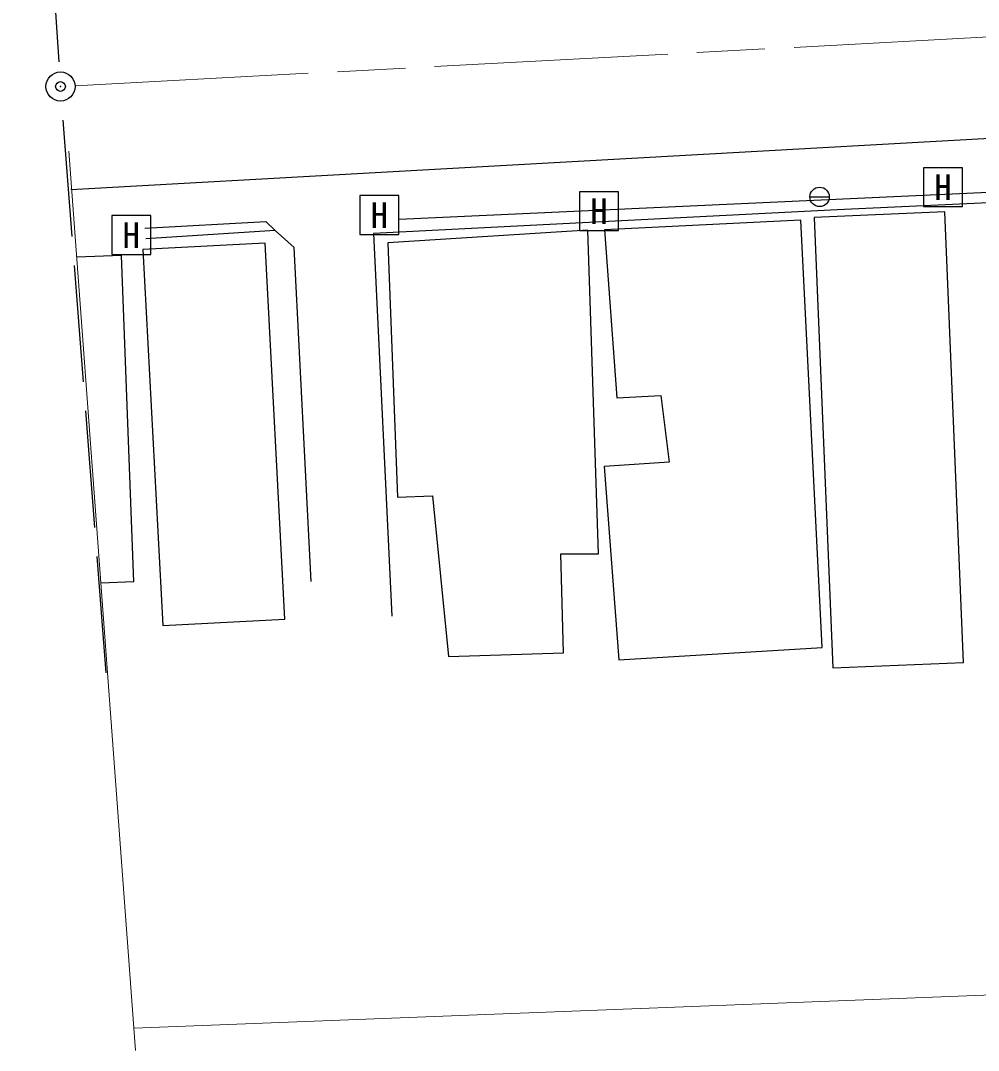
# Model space of a CAD drawing. Units: millimetres, scale not verified. Extents: x 40000 to 680000, y 20000 to 380000.
# Drawn here: x 79092 to 128308, y 239696 to 292635 of the extents above; entities that cross this region are included whole.
import ezdxf
from ezdxf.enums import TextEntityAlignment as Align

# ---------------------------------------------------------------- set-up
doc = ezdxf.new("R2010")
doc.units = ezdxf.units.MM
doc.header["$LTSCALE"] = 1000
doc.header["$PDMODE"] = 32
doc.header["$PDSIZE"] = 500
doc.linetypes.add('CHAIN', pattern=[18.5, 12, -1.5, 3.5, -1.5])
doc.linetypes.add('DASHED', pattern=[7.5, 6, -1.5])
for name, color, linetype, lineweight in [('M-BGD', 7, 'Continuous', 25), ('M-BGD-EXST', 7, 'Continuous', 25), ('M-BMK', 2, 'CHAIN', 13), ('M-BMK-SRVR', 3, 'Continuous', 25), ('M-STR-HTXT', 7, 'Continuous', 13)]:
    doc.layers.add(name, color=color, linetype=linetype, lineweight=lineweight)
doc.layers.add('M-OTRS', color=6, linetype='Continuous')
doc.styles.add('ＭＳ ゴシック', font='')
doc.styles.get('ＭＳ ゴシック').set_extended_font_data('MS Gothic')

msp = doc.modelspace()

# ---------------------------------------------------------------- linework, layer by layer
at = {"layer": 'M-BGD', "linetype": 'DASHED'}
for p, q in [((79092, 318946), (81091, 289996)), ((83493, 259108), (81201, 288500))]:
    msp.add_line(p, q, dxfattribs=at)
at = {"layer": 'M-BGD'}
for p, q in [((146884, 287571), (81666, 283940)), ((126581, 282796), (119866, 282519)), ((127535, 259636), (126581, 282796)), ((119866, 282519), (120820, 259359)), ((91658, 281199), (85376, 280869)), ((92675, 261866), (91658, 281199)), ((85376, 280869), (86394, 261535)), ((84271, 280556), (81976, 280468)), ((84912, 263788), (84271, 280556)), ((84912, 263788), (83215, 263723)), ((86394, 261535), (92675, 261866)), ((120820, 259359), (127535, 259636))]:
    msp.add_line(p, q, dxfattribs=at)
for points in [[(224008, 263690), (224671, 277833), (224137, 287502), (223916, 287907), (172050, 285378), (152146, 284352), (121053, 282907), (97233, 281695), (98165, 262023)], [(98547, 282419), (128834, 283809), (146356, 284672), (153615, 284987), (153517, 284423)], [(85474, 281963), (91685, 282301), (92175, 281847)], [(94016, 263795), (93142, 280972), (92175, 281847), (85521, 281415)]]:
    msp.add_lwpolyline(points, dxfattribs=at)
for points in [[(109089, 281876), (109729, 273239), (111997, 273367), (112416, 269936), (109078, 269704), (109833, 259774), (120274, 260402), (119182, 282375)], [(97955, 281216), (98463, 268138), (100260, 268203), (101077, 259938), (106990, 260134), (106859, 265230), (108787, 265230), (108232, 281860)]]:
    msp.add_lwpolyline(points, close=True, dxfattribs=at)
at = {"layer": 'M-BGD-EXST'}
msp.add_line((119647, 283571), (120647, 283571), dxfattribs=at)
for points in [[(125491, 283071), (127491, 283071), (127491, 285071), (125491, 285071)], [(107813, 281836), (109813, 281836), (109813, 283836), (107813, 283836)], [(96526, 281641), (98526, 281641), (98526, 283641), (96526, 283641)], [(83776, 280612), (85776, 280612), (85776, 282612), (83776, 282612)]]:
    msp.add_lwpolyline(points, close=True, dxfattribs=at)
msp.add_circle((120147, 283571), 500, dxfattribs=at)
at = {"layer": 'M-BMK'}
msp.add_line((81891, 289287), (180489, 294551), dxfattribs=at)
at = {"layer": 'M-BMK-SRVR'}
msp.add_circle((81142, 289247), 750, dxfattribs=at)
msp.add_point((81142, 289247), dxfattribs=at)
at = {"layer": 'M-OTRS'}
msp.add_point((81142, 289247), dxfattribs=at)
at = {"layer": 'M-STR-HTXT'}
for p, q in [((84993, 239696), (81572, 285930)), ((162936, 243884), (84909, 240832))]:
    msp.add_line(p, q, dxfattribs=at)

# ---------------------------------------------------------------- texts
at = {"layer": 'M-BGD-EXST', "style": 'ＭＳ ゴシック'}
for p in [(126491, 284071), (97526, 282641), (108813, 282836), (84776, 281612)]:
    msp.add_text('H', height=1320, dxfattribs=at).set_placement(p, align=Align.MIDDLE_CENTER)

doc.saveas('drawing.dxf')
